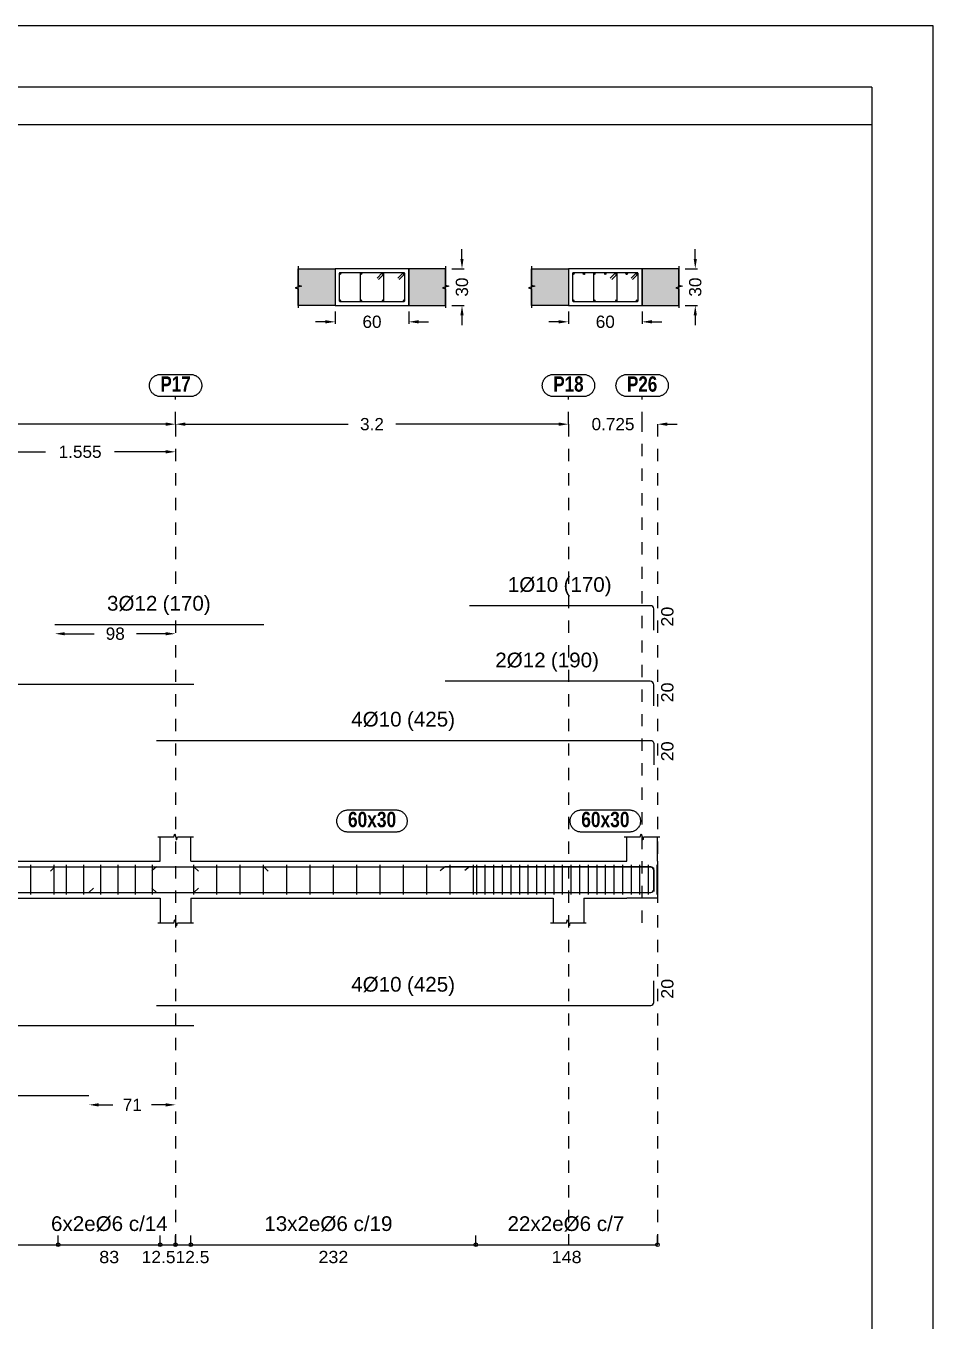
# Model space of a CAD drawing. Extents: x 2455 to 9764, y -806 to 181.
# Drawn here: x 4944.62 to 4952.01, y -398.28 to -387.73 of the extents above; entities that cross this region are included whole.
import ezdxf
from ezdxf.enums import TextEntityAlignment as Align

# ---------------------------------------------------------------- set-up
doc = ezdxf.new("R2010")
doc.units = 0
doc.header["$LTSCALE"] = 0.2
doc.header["$MEASUREMENT"] = 0
doc.linetypes.add('CYPE_RAYAPUNTO', pattern=[0.4125, 0.2025, -0.105, 0, -0.105])
doc.linetypes.add('PUNTOS2', pattern=[0.125, 0, -0.125])
doc.layers.add('01_cartela', color=6, linetype='CONTINUOUS', plot=False)
for name, color, linetype in [('01_cotas', 4, 'CONTINUOUS'), ('01_parcela', 7, 'CONTINUOUS'), ('01_primera', 5, 'CONTINUOUS'), ('ALZ_CONT_NUDOS', 5, 'CONTINUOUS'), ('ALZ_CONT_VIG_HORMIGON', 5, 'CONTINUOUS'), ('ALZ_COT_COT_LIN_APOYOS', 120, 'CYPE_RAYAPUNTO'), ('ALZ_REF_REF_REFERENCIA', 3, 'CONTINUOUS'), ('ALZ_REF_TEXTO_REF_NOMBRE', 3, 'CONTINUOUS'), ('ARM_LONGITUDINAL_Ø10', 4, 'CONTINUOUS'), ('ARM_LONGITUDINAL_Ø12', 4, 'CONTINUOUS'), ('ARM_TRANSVERSAL_Ø6', 4, 'CONTINUOUS'), ('SEC_CONT_FORJADOS_SECCION', 8, 'CONTINUOUS'), ('SEC_CONT_VIG_HORMIGON_SECCION', 2, 'CONTINUOUS'), ('UNI_CORTANTES', 3, 'CONTINUOUS')]:
    doc.layers.add(name, color=color, linetype=linetype)
doc.layers.add('VIG_CARAS', color=5, linetype='CONTINUOUS', lineweight=9)
doc.styles.add('BERNARDO', font='GOTHICB.TTF')
doc.styles.add('CYPETXT_0.15', font='arial.ttf', dxfattribs={"height": 0.1})
doc.styles.add('Estilo1', font='swissel.ttf')
doc.styles.add('NIEVES2', font='sanss___.ttf')
doc.styles.add('ROMANS', font='romans')
doc.dimstyles.new('DECIMAL-50', dxfattribs={"dimtxt": 0.08, "dimasz": 0.15, "dimexe": 0.05, "dimexo": 0.05, "dimgap": 0.09, "dimtad": 0, "dimzin": 0, "dimdsep": 46, "dimtxsty": 'ROMANS', "dimblk": 'DOTSMALL', "dimcen": 0.09, "dimclrt": 7, "dimadec": 0, "dimazin": 0, "dimtfac": 1.38, "dimtix": 1, "dimtofl": 0, "dimtmove": 2, "dimatfit": 3, "dimldrblk": 'OBLIQUE', "dimfxl": 1, "dimtolj": 1, "dimtzin": 0, "dimarcsym": 0})

# ---------------------------------------------------------------- blocks, each defined once
blk = doc.blocks.new('*D212')
at = {"layer": '01_cotas', "color": 0, "linetype": 'PUNTOS2', "lineweight": -2, "transparency": 16777216}
for p, q in [((4947.138, -390.057), (4947.138, -390.19)), ((4947.738, -390.057), (4947.738, -390.19))]:
    blk.add_line(p, q, dxfattribs=at)
at = {"layer": '01_cotas', "color": 0, "lineweight": -2, "transparency": 16777216}
for p, q in [((4947.058, -390.14), (4946.978, -390.14)), ((4947.818, -390.14), (4947.898, -390.14))]:
    blk.add_line(p, q, dxfattribs=at)
at = {"layer": '01_cotas', "color": 0, "transparency": 16777216}
for points in [[(4947.058, -390.126), (4947.058, -390.153), (4947.138, -390.14)], [(4947.818, -390.126), (4947.818, -390.153), (4947.738, -390.14)]]:
    blk.add_solid(points, dxfattribs=at)
at = {"layer": '01_cotas', "color": 5, "transparency": 16777216, "insert": (4947.438, -390.14), "char_height": 0.1, "attachment_point": 5, "style": 'Estilo1'}
blk.add_mtext('\\A1;60', dxfattribs=at)
blk = doc.blocks.new('*D213')
at = {"layer": '01_cotas', "color": 0, "lineweight": -2, "transparency": 16777216}
for p, q in [((4948.171, -389.627), (4948.171, -389.547)), ((4948.171, -390.087), (4948.171, -390.167))]:
    blk.add_line(p, q, dxfattribs=at)
at = {"layer": '01_cotas', "color": 0, "linetype": 'PUNTOS2', "lineweight": -2, "transparency": 16777216}
for p, q in [((4948.088, -389.707), (4948.221, -389.707)), ((4948.088, -390.007), (4948.221, -390.007))]:
    blk.add_line(p, q, dxfattribs=at)
at = {"layer": '01_cotas', "color": 0, "transparency": 16777216}
for points in [[(4948.158, -389.627), (4948.184, -389.627), (4948.171, -389.707)], [(4948.158, -390.087), (4948.184, -390.087), (4948.171, -390.007)]]:
    blk.add_solid(points, dxfattribs=at)
at = {"layer": '01_cotas', "color": 5, "transparency": 16777216, "insert": (4948.171, -389.857), "char_height": 0.1, "attachment_point": 5, "rotation": 90, "style": 'Estilo1'}
blk.add_mtext('\\A1;30', dxfattribs=at)
blk = doc.blocks.new('*D214')
at = {"layer": '01_cotas', "color": 0, "linetype": 'PUNTOS2', "lineweight": -2, "transparency": 16777216}
for p, q in [((4949.038, -390.057), (4949.038, -390.19)), ((4949.638, -390.057), (4949.638, -390.19))]:
    blk.add_line(p, q, dxfattribs=at)
at = {"layer": '01_cotas', "color": 0, "lineweight": -2, "transparency": 16777216}
for p, q in [((4948.958, -390.14), (4948.878, -390.14)), ((4949.718, -390.14), (4949.798, -390.14))]:
    blk.add_line(p, q, dxfattribs=at)
at = {"layer": '01_cotas', "color": 0, "transparency": 16777216}
for points in [[(4948.958, -390.126), (4948.958, -390.153), (4949.038, -390.14)], [(4949.718, -390.126), (4949.718, -390.153), (4949.638, -390.14)]]:
    blk.add_solid(points, dxfattribs=at)
at = {"layer": '01_cotas', "color": 5, "transparency": 16777216, "insert": (4949.338, -390.14), "char_height": 0.1, "attachment_point": 5, "style": 'Estilo1'}
blk.add_mtext('\\A1;60', dxfattribs=at)
blk = doc.blocks.new('*D215')
at = {"layer": '01_cotas', "color": 0, "lineweight": -2, "transparency": 16777216}
for p, q in [((4950.071, -389.627), (4950.071, -389.547)), ((4950.071, -390.087), (4950.071, -390.167))]:
    blk.add_line(p, q, dxfattribs=at)
at = {"layer": '01_cotas', "color": 0, "linetype": 'PUNTOS2', "lineweight": -2, "transparency": 16777216}
for p, q in [((4949.988, -389.707), (4950.121, -389.707)), ((4949.988, -390.007), (4950.121, -390.007))]:
    blk.add_line(p, q, dxfattribs=at)
at = {"layer": '01_cotas', "color": 0, "transparency": 16777216}
for points in [[(4950.058, -389.627), (4950.084, -389.627), (4950.071, -389.707)], [(4950.058, -390.087), (4950.084, -390.087), (4950.071, -390.007)]]:
    blk.add_solid(points, dxfattribs=at)
at = {"layer": '01_cotas', "color": 5, "transparency": 16777216, "insert": (4950.071, -389.857), "char_height": 0.1, "attachment_point": 5, "rotation": 90, "style": 'Estilo1'}
blk.add_mtext('\\A1;30', dxfattribs=at)
blk = doc.blocks.new('*D225')
at = {"layer": '01_cotas', "color": 0, "lineweight": -2, "transparency": 16777216}
for p, q in [((4944.363, -391.199), (4944.779, -391.199)), ((4945.758, -391.199), (4945.342, -391.199))]:
    blk.add_line(p, q, dxfattribs=at)
at = {"layer": '01_cotas', "color": 0, "transparency": 16777216}
for points in [[(4944.363, -391.185), (4944.363, -391.212), (4944.283, -391.199)], [(4945.758, -391.185), (4945.758, -391.212), (4945.838, -391.199)]]:
    blk.add_solid(points, dxfattribs=at)
at = {"layer": '01_cotas', "color": 5, "transparency": 16777216, "insert": (4945.061, -391.199), "char_height": 0.1, "attachment_point": 5, "style": 'Estilo1'}
blk.add_mtext('\\A1;1.555', dxfattribs=at)
blk = doc.blocks.new('*D229')
at = {"layer": '01_cotas', "color": 0, "lineweight": -2, "transparency": 16777216}
for p, q in [((4941.518, -390.974), (4943.442, -390.974)), ((4945.758, -390.974), (4943.835, -390.974))]:
    blk.add_line(p, q, dxfattribs=at)
at = {"layer": '01_cotas', "color": 0, "transparency": 16777216}
for points in [[(4941.518, -390.96), (4941.518, -390.987), (4941.438, -390.974)], [(4945.758, -390.96), (4945.758, -390.987), (4945.838, -390.974)]]:
    blk.add_solid(points, dxfattribs=at)
at = {"layer": '01_cotas', "color": 5, "transparency": 16777216, "insert": (4943.638, -390.974), "char_height": 0.1, "attachment_point": 5, "style": 'Estilo1'}
blk.add_mtext('\\A1;4.4', dxfattribs=at)
blk = doc.blocks.new('*D230')
at = {"layer": '01_cotas', "color": 0, "lineweight": -2, "transparency": 16777216}
for p, q in [((4945.918, -390.974), (4947.244, -390.974)), ((4948.958, -390.974), (4947.632, -390.974))]:
    blk.add_line(p, q, dxfattribs=at)
at = {"layer": '01_cotas', "color": 0, "transparency": 16777216}
for points in [[(4945.918, -390.96), (4945.918, -390.987), (4945.838, -390.974)], [(4948.958, -390.96), (4948.958, -390.987), (4949.038, -390.974)]]:
    blk.add_solid(points, dxfattribs=at)
at = {"layer": '01_cotas', "color": 5, "transparency": 16777216, "insert": (4947.438, -390.974), "char_height": 0.1, "attachment_point": 5, "style": 'Estilo1'}
blk.add_mtext('\\A1;3.2', dxfattribs=at)
blk = doc.blocks.new('*D231')
at = {"layer": '01_cotas', "color": 0, "lineweight": -2, "transparency": 16777216}
for p, q in [((4948.958, -390.974), (4948.878, -390.974)), ((4949.843, -390.974), (4949.923, -390.974))]:
    blk.add_line(p, q, dxfattribs=at)
at = {"layer": '01_cotas', "color": 0, "transparency": 16777216}
for points in [[(4948.958, -390.96), (4948.958, -390.987), (4949.038, -390.974)], [(4949.843, -390.96), (4949.843, -390.987), (4949.763, -390.974)]]:
    blk.add_solid(points, dxfattribs=at)
at = {"layer": '01_cotas', "color": 5, "transparency": 16777216, "insert": (4949.401, -390.974), "char_height": 0.1, "attachment_point": 5, "style": 'Estilo1'}
blk.add_mtext('\\A1;0.725', dxfattribs=at)
blk = doc.blocks.new('*D239')
at = {"layer": '01_cotas', "color": 0, "lineweight": -2, "transparency": 16777216}
for p, q in [((4944.936, -392.681), (4945.174, -392.681)), ((4945.758, -392.681), (4945.521, -392.681))]:
    blk.add_line(p, q, dxfattribs=at)
at = {"layer": '01_cotas', "color": 0, "transparency": 16777216}
for points in [[(4944.936, -392.668), (4944.936, -392.694), (4944.856, -392.681)], [(4945.758, -392.668), (4945.758, -392.694), (4945.838, -392.681)]]:
    blk.add_solid(points, dxfattribs=at)
at = {"layer": '01_cotas', "color": 5, "transparency": 16777216, "insert": (4945.347, -392.681), "char_height": 0.1, "attachment_point": 5, "style": 'Estilo1'}
blk.add_mtext('\\A1;98', dxfattribs=at)
blk = doc.blocks.new('*D241')
at = {"layer": '01_cotas', "color": 0, "lineweight": -2, "transparency": 16777216}
for p, q in [((4945.213, -396.519), (4945.328, -396.519)), ((4945.758, -396.519), (4945.643, -396.519))]:
    blk.add_line(p, q, dxfattribs=at)
at = {"layer": '01_cotas', "color": 0, "transparency": 16777216}
for points in [[(4945.213, -396.506), (4945.213, -396.533), (4945.133, -396.519)], [(4945.758, -396.506), (4945.758, -396.533), (4945.838, -396.519)]]:
    blk.add_solid(points, dxfattribs=at)
at = {"layer": '01_cotas', "color": 5, "transparency": 16777216, "insert": (4945.486, -396.519), "char_height": 0.1, "attachment_point": 5, "style": 'Estilo1'}
blk.add_mtext('\\A1;71', dxfattribs=at)

msp = doc.modelspace()

# ---------------------------------------------------------------- hatches: boundary and pattern name
at = {"layer": 'SEC_CONT_FORJADOS_SECCION', "true_color": 0xdad7d3}
for points in [[(4946.838, -389.707), (4947.138, -389.707), (4947.138, -390.007), (4946.838, -390.007)], [(4948.038, -389.707), (4947.738, -389.707), (4947.738, -390.007), (4948.038, -390.007)], [(4948.738, -389.707), (4949.038, -389.707), (4949.038, -390.007), (4948.738, -390.007)], [(4949.938, -389.707), (4949.638, -389.707), (4949.638, -390.007), (4949.938, -390.007)]]:
    msp.add_hatch(color=254, dxfattribs=at).paths.add_polyline_path(points)

# ---------------------------------------------------------------- linework, layer by layer
at = {"layer": '01_cartela', "color": 3}
msp.add_lwpolyline([(4921.37, -387.729), (4921.37, -409.264), (4952.008, -409.264), (4952.008, -387.729)], close=True, dxfattribs=at)
at = {"layer": '01_parcela', "color": 7, "ltscale": 2.5}
for q in [(4921.87, -388.229), (4951.509, -398.496)]:
    msp.add_line((4951.508, -388.229), q, dxfattribs=at)
at = {"layer": '01_primera', "ltscale": 2.5}
msp.add_line((4921.87, -388.531), (4951.508, -388.531), dxfattribs=at)
at = {"layer": 'ALZ_CONT_NUDOS'}
for p, q in [((4945.713, -394.535), (4945.713, -394.335)), ((4945.963, -394.535), (4945.963, -394.335)), ((4949.513, -394.535), (4949.513, -394.335)), ((4949.763, -394.535), (4949.763, -394.335)), ((4945.713, -394.835), (4945.713, -395.035)), ((4945.963, -394.835), (4945.963, -395.035)), ((4948.913, -394.835), (4948.913, -395.035)), ((4949.163, -394.835), (4949.163, -395.035))]:
    msp.add_line(p, q, dxfattribs=at)
for points in [[(4945.693, -394.335), (4945.823, -394.335), (4945.831, -394.31), (4945.846, -394.36), (4945.853, -394.335), (4945.983, -394.335)], [(4949.493, -394.335), (4949.623, -394.335), (4949.631, -394.31), (4949.646, -394.36), (4949.653, -394.335), (4949.783, -394.335)], [(4948.913, -394.535), (4949.163, -394.535)], [(4949.763, -394.535), (4949.763, -394.835), (4949.513, -394.835)], [(4945.693, -395.035), (4945.823, -395.035), (4945.831, -395.01), (4945.846, -395.06), (4945.853, -395.035), (4945.983, -395.035)], [(4948.893, -395.035), (4949.023, -395.035), (4949.031, -395.01), (4949.046, -395.06), (4949.053, -395.035), (4949.183, -395.035)]]:
    msp.add_lwpolyline(points, dxfattribs=at)
at = {"layer": 'ALZ_CONT_VIG_HORMIGON'}
for p, q in [((4944.283, -394.535), (4945.713, -394.535)), ((4945.963, -394.535), (4948.913, -394.535)), ((4949.163, -394.535), (4949.513, -394.535)), ((4944.283, -394.835), (4945.713, -394.835)), ((4945.963, -394.835), (4948.913, -394.835)), ((4949.163, -394.835), (4949.513, -394.835))]:
    msp.add_line(p, q, dxfattribs=at)
at = {"layer": 'ALZ_COT_COT_LIN_APOYOS'}
for p, q in [((4945.838, -390.974), (4945.838, -390.749)), ((4949.038, -390.974), (4949.038, -390.749)), ((4949.638, -390.974), (4949.638, -390.749)), ((4945.838, -390.974), (4945.838, -397.659)), ((4945.838, -390.974), (4945.838, -397.659)), ((4949.038, -390.974), (4949.038, -397.659)), ((4949.638, -395.035), (4949.638, -390.974)), ((4949.763, -390.974), (4949.763, -397.659))]:
    msp.add_line(p, q, dxfattribs=at)
at = {"layer": 'ALZ_REF_REF_REFERENCIA'}
for points in [[(4945.961, -390.569), (4945.967, -390.569), (4945.973, -390.569), (4945.979, -390.57), (4945.985, -390.572), (4945.991, -390.574), (4945.996, -390.576), (4946.002, -390.578), (4946.007, -390.581), (4946.012, -390.584), (4946.017, -390.588), (4946.022, -390.592), (4946.026, -390.596), (4946.03, -390.6), (4946.034, -390.605), (4946.037, -390.61), (4946.04, -390.615), (4946.043, -390.621), (4946.045, -390.626), (4946.047, -390.632), (4946.049, -390.638), (4946.05, -390.644), (4946.051, -390.65), (4946.051, -390.656), (4946.051, -390.662), (4946.051, -390.668), (4946.05, -390.674), (4946.049, -390.679), (4946.047, -390.685), (4946.045, -390.691), (4946.043, -390.696), (4946.04, -390.702), (4946.037, -390.707), (4946.034, -390.712), (4946.03, -390.717), (4946.026, -390.721), (4946.022, -390.725), (4946.017, -390.729), (4946.012, -390.733), (4946.007, -390.736), (4946.002, -390.739), (4945.996, -390.741), (4945.991, -390.744), (4945.985, -390.745), (4945.979, -390.747), (4945.973, -390.748), (4945.967, -390.748), (4945.961, -390.749), (4945.715, -390.749), (4945.709, -390.748), (4945.703, -390.748), (4945.697, -390.747), (4945.691, -390.745), (4945.686, -390.744), (4945.68, -390.741), (4945.675, -390.739), (4945.669, -390.736), (4945.664, -390.733), (4945.659, -390.729), (4945.655, -390.725), (4945.65, -390.721), (4945.646, -390.717), (4945.643, -390.712), (4945.639, -390.707), (4945.636, -390.702), (4945.634, -390.696), (4945.631, -390.691), (4945.629, -390.685), (4945.628, -390.679), (4945.626, -390.674), (4945.626, -390.668), (4945.625, -390.662), (4945.625, -390.656), (4945.626, -390.65), (4945.626, -390.644), (4945.628, -390.638), (4945.629, -390.632), (4945.631, -390.626), (4945.634, -390.621), (4945.636, -390.615), (4945.639, -390.61), (4945.643, -390.605), (4945.646, -390.6), (4945.65, -390.596), (4945.655, -390.592), (4945.659, -390.588), (4945.664, -390.584), (4945.669, -390.581), (4945.675, -390.578), (4945.68, -390.576), (4945.686, -390.574), (4945.691, -390.572), (4945.697, -390.57), (4945.703, -390.569), (4945.709, -390.569), (4945.715, -390.569), (4945.961, -390.569)], [(4949.161, -390.569), (4949.167, -390.569), (4949.173, -390.569), (4949.179, -390.57), (4949.185, -390.572), (4949.191, -390.574), (4949.196, -390.576), (4949.202, -390.578), (4949.207, -390.581), (4949.212, -390.584), (4949.217, -390.588), (4949.222, -390.592), (4949.226, -390.596), (4949.23, -390.6), (4949.234, -390.605), (4949.237, -390.61), (4949.24, -390.615), (4949.243, -390.621), (4949.245, -390.626), (4949.247, -390.632), (4949.249, -390.638), (4949.25, -390.644), (4949.251, -390.65), (4949.251, -390.656), (4949.251, -390.662), (4949.251, -390.668), (4949.25, -390.674), (4949.249, -390.679), (4949.247, -390.685), (4949.245, -390.691), (4949.243, -390.696), (4949.24, -390.702), (4949.237, -390.707), (4949.234, -390.712), (4949.23, -390.717), (4949.226, -390.721), (4949.222, -390.725), (4949.217, -390.729), (4949.212, -390.733), (4949.207, -390.736), (4949.202, -390.739), (4949.196, -390.741), (4949.191, -390.744), (4949.185, -390.745), (4949.179, -390.747), (4949.173, -390.748), (4949.167, -390.748), (4949.161, -390.749), (4948.915, -390.749), (4948.909, -390.748), (4948.903, -390.748), (4948.897, -390.747), (4948.891, -390.745), (4948.886, -390.744), (4948.88, -390.741), (4948.875, -390.739), (4948.869, -390.736), (4948.864, -390.733), (4948.859, -390.729), (4948.855, -390.725), (4948.85, -390.721), (4948.846, -390.717), (4948.843, -390.712), (4948.839, -390.707), (4948.836, -390.702), (4948.834, -390.696), (4948.831, -390.691), (4948.829, -390.685), (4948.828, -390.679), (4948.826, -390.674), (4948.826, -390.668), (4948.825, -390.662), (4948.825, -390.656), (4948.826, -390.65), (4948.826, -390.644), (4948.828, -390.638), (4948.829, -390.632), (4948.831, -390.626), (4948.834, -390.621), (4948.836, -390.615), (4948.839, -390.61), (4948.843, -390.605), (4948.846, -390.6), (4948.85, -390.596), (4948.855, -390.592), (4948.859, -390.588), (4948.864, -390.584), (4948.869, -390.581), (4948.875, -390.578), (4948.88, -390.576), (4948.886, -390.574), (4948.891, -390.572), (4948.897, -390.57), (4948.903, -390.569), (4948.909, -390.569), (4948.915, -390.569), (4949.161, -390.569)], [(4949.761, -390.569), (4949.767, -390.569), (4949.773, -390.569), (4949.779, -390.57), (4949.785, -390.572), (4949.791, -390.574), (4949.796, -390.576), (4949.802, -390.578), (4949.807, -390.581), (4949.812, -390.584), (4949.817, -390.588), (4949.822, -390.592), (4949.826, -390.596), (4949.83, -390.6), (4949.834, -390.605), (4949.837, -390.61), (4949.84, -390.615), (4949.843, -390.621), (4949.845, -390.626), (4949.847, -390.632), (4949.849, -390.638), (4949.85, -390.644), (4949.851, -390.65), (4949.851, -390.656), (4949.851, -390.662), (4949.851, -390.668), (4949.85, -390.674), (4949.849, -390.679), (4949.847, -390.685), (4949.845, -390.691), (4949.843, -390.696), (4949.84, -390.702), (4949.837, -390.707), (4949.834, -390.712), (4949.83, -390.717), (4949.826, -390.721), (4949.822, -390.725), (4949.817, -390.729), (4949.812, -390.733), (4949.807, -390.736), (4949.802, -390.739), (4949.796, -390.741), (4949.791, -390.744), (4949.785, -390.745), (4949.779, -390.747), (4949.773, -390.748), (4949.767, -390.748), (4949.761, -390.749), (4949.515, -390.749), (4949.509, -390.748), (4949.503, -390.748), (4949.497, -390.747), (4949.491, -390.745), (4949.486, -390.744), (4949.48, -390.741), (4949.475, -390.739), (4949.469, -390.736), (4949.464, -390.733), (4949.459, -390.729), (4949.455, -390.725), (4949.45, -390.721), (4949.446, -390.717), (4949.443, -390.712), (4949.439, -390.707), (4949.436, -390.702), (4949.434, -390.696), (4949.431, -390.691), (4949.429, -390.685), (4949.428, -390.679), (4949.426, -390.674), (4949.426, -390.668), (4949.425, -390.662), (4949.425, -390.656), (4949.426, -390.65), (4949.426, -390.644), (4949.428, -390.638), (4949.429, -390.632), (4949.431, -390.626), (4949.434, -390.621), (4949.436, -390.615), (4949.439, -390.61), (4949.443, -390.605), (4949.446, -390.6), (4949.45, -390.596), (4949.455, -390.592), (4949.459, -390.588), (4949.464, -390.584), (4949.469, -390.581), (4949.475, -390.578), (4949.48, -390.576), (4949.486, -390.574), (4949.491, -390.572), (4949.497, -390.57), (4949.503, -390.569), (4949.509, -390.569), (4949.515, -390.569), (4949.761, -390.569)]]:
    msp.add_lwpolyline(points, close=True, dxfattribs=at)
at = {"layer": 'ALZ_REF_TEXTO_REF_NOMBRE', "color": 5}
for points in [[(4947.635, -394.117), (4947.641, -394.117), (4947.647, -394.118), (4947.653, -394.119), (4947.658, -394.12), (4947.664, -394.122), (4947.67, -394.124), (4947.675, -394.127), (4947.681, -394.13), (4947.686, -394.133), (4947.69, -394.137), (4947.695, -394.14), (4947.699, -394.145), (4947.703, -394.149), (4947.707, -394.154), (4947.711, -394.159), (4947.714, -394.164), (4947.716, -394.169), (4947.719, -394.175), (4947.721, -394.181), (4947.722, -394.186), (4947.723, -394.192), (4947.724, -394.198), (4947.725, -394.204), (4947.725, -394.21), (4947.724, -394.216), (4947.723, -394.222), (4947.722, -394.228), (4947.721, -394.234), (4947.719, -394.24), (4947.716, -394.245), (4947.714, -394.25), (4947.711, -394.256), (4947.707, -394.261), (4947.703, -394.265), (4947.699, -394.27), (4947.695, -394.274), (4947.69, -394.278), (4947.686, -394.281), (4947.681, -394.285), (4947.675, -394.288), (4947.67, -394.29), (4947.664, -394.292), (4947.658, -394.294), (4947.653, -394.295), (4947.647, -394.296), (4947.641, -394.297), (4947.635, -394.297), (4947.242, -394.297), (4947.236, -394.297), (4947.23, -394.296), (4947.224, -394.295), (4947.218, -394.294), (4947.212, -394.292), (4947.207, -394.29), (4947.201, -394.288), (4947.196, -394.285), (4947.191, -394.281), (4947.186, -394.278), (4947.181, -394.274), (4947.177, -394.27), (4947.173, -394.265), (4947.169, -394.261), (4947.166, -394.256), (4947.163, -394.25), (4947.16, -394.245), (4947.158, -394.24), (4947.156, -394.234), (4947.154, -394.228), (4947.153, -394.222), (4947.152, -394.216), (4947.152, -394.21), (4947.152, -394.204), (4947.152, -394.198), (4947.153, -394.192), (4947.154, -394.186), (4947.156, -394.181), (4947.158, -394.175), (4947.16, -394.169), (4947.163, -394.164), (4947.166, -394.159), (4947.169, -394.154), (4947.173, -394.149), (4947.177, -394.145), (4947.181, -394.14), (4947.186, -394.137), (4947.191, -394.133), (4947.196, -394.13), (4947.201, -394.127), (4947.207, -394.124), (4947.212, -394.122), (4947.218, -394.12), (4947.224, -394.119), (4947.23, -394.118), (4947.236, -394.117), (4947.242, -394.117), (4947.635, -394.117)], [(4949.535, -394.117), (4949.541, -394.117), (4949.547, -394.118), (4949.553, -394.119), (4949.558, -394.12), (4949.564, -394.122), (4949.57, -394.124), (4949.575, -394.127), (4949.581, -394.13), (4949.586, -394.133), (4949.59, -394.137), (4949.595, -394.14), (4949.599, -394.145), (4949.603, -394.149), (4949.607, -394.154), (4949.611, -394.159), (4949.614, -394.164), (4949.616, -394.169), (4949.619, -394.175), (4949.621, -394.181), (4949.622, -394.186), (4949.623, -394.192), (4949.624, -394.198), (4949.625, -394.204), (4949.625, -394.21), (4949.624, -394.216), (4949.623, -394.222), (4949.622, -394.228), (4949.621, -394.234), (4949.619, -394.24), (4949.616, -394.245), (4949.614, -394.25), (4949.611, -394.256), (4949.607, -394.261), (4949.603, -394.265), (4949.599, -394.27), (4949.595, -394.274), (4949.59, -394.278), (4949.586, -394.281), (4949.581, -394.285), (4949.575, -394.288), (4949.57, -394.29), (4949.564, -394.292), (4949.558, -394.294), (4949.553, -394.295), (4949.547, -394.296), (4949.541, -394.297), (4949.535, -394.297), (4949.142, -394.297), (4949.136, -394.297), (4949.13, -394.296), (4949.124, -394.295), (4949.118, -394.294), (4949.112, -394.292), (4949.107, -394.29), (4949.101, -394.288), (4949.096, -394.285), (4949.091, -394.281), (4949.086, -394.278), (4949.081, -394.274), (4949.077, -394.27), (4949.073, -394.265), (4949.069, -394.261), (4949.066, -394.256), (4949.063, -394.25), (4949.06, -394.245), (4949.058, -394.24), (4949.056, -394.234), (4949.054, -394.228), (4949.053, -394.222), (4949.052, -394.216), (4949.052, -394.21), (4949.052, -394.204), (4949.052, -394.198), (4949.053, -394.192), (4949.054, -394.186), (4949.056, -394.181), (4949.058, -394.175), (4949.06, -394.169), (4949.063, -394.164), (4949.066, -394.159), (4949.069, -394.154), (4949.073, -394.149), (4949.077, -394.145), (4949.081, -394.14), (4949.086, -394.137), (4949.091, -394.133), (4949.096, -394.13), (4949.101, -394.127), (4949.107, -394.124), (4949.112, -394.122), (4949.118, -394.12), (4949.124, -394.119), (4949.13, -394.118), (4949.136, -394.117), (4949.142, -394.117), (4949.535, -394.117)]]:
    msp.add_lwpolyline(points, close=True, dxfattribs=at)
at = {"layer": 'ARM_LONGITUDINAL_Ø10'}
for p, q in [((4945.683, -394.581), (4945.646, -394.614)), ((4945.988, -394.581), (4946.024, -394.616)), ((4948.233, -394.581), (4948.193, -394.611)), ((4945.683, -394.789), (4945.646, -394.755)), ((4945.988, -394.789), (4946.024, -394.753))]:
    msp.add_line(p, q, dxfattribs=at)
for points in [[(4949.733, -392.653), (4949.733, -392.478), (4949.731, -392.468), (4949.726, -392.46), (4949.718, -392.455), (4949.708, -392.453), (4948.233, -392.453)], [(4941.288, -393.091), (4945.988, -393.091)], [(4945.683, -393.55), (4949.708, -393.55), (4949.718, -393.552), (4949.726, -393.557), (4949.731, -393.566), (4949.733, -393.575), (4949.733, -393.75)], [(4941.288, -394.581), (4945.988, -394.581)], [(4945.683, -394.581), (4949.708, -394.581), (4949.718, -394.583), (4949.726, -394.588), (4949.731, -394.596), (4949.733, -394.606), (4949.733, -394.781)], [(4945.683, -394.789), (4949.708, -394.789), (4949.718, -394.787), (4949.726, -394.781), (4949.731, -394.773), (4949.733, -394.764), (4949.733, -394.589)], [(4949.733, -394.781), (4949.733, -394.606), (4949.731, -394.596), (4949.726, -394.588), (4949.718, -394.583), (4949.708, -394.581), (4948.233, -394.581)], [(4941.288, -394.789), (4945.988, -394.789)], [(4945.683, -395.71), (4949.708, -395.71), (4949.718, -395.708), (4949.726, -395.702), (4949.731, -395.694), (4949.733, -395.685), (4949.733, -395.51)], [(4941.288, -395.872), (4945.988, -395.872)]]:
    msp.add_lwpolyline(points, dxfattribs=at)
for centre in [(4947.179, -389.748), (4947.349, -389.748), (4947.527, -389.748), (4947.697, -389.748), (4949.079, -389.748), (4949.249, -389.748), (4949.338, -389.748), (4949.427, -389.748), (4949.597, -389.748), (4947.179, -389.966), (4947.349, -389.966), (4947.527, -389.966), (4947.697, -389.966), (4949.079, -389.966), (4949.249, -389.966), (4949.427, -389.966), (4949.597, -389.966)]:
    msp.add_circle(centre, 0.005, dxfattribs=at)
at = {"layer": 'ARM_LONGITUDINAL_Ø12'}
for p, q in [((4944.856, -394.581), (4944.821, -394.616)), ((4946.556, -394.581), (4946.592, -394.616)), ((4948.033, -394.581), (4947.994, -394.612)), ((4945.133, -394.789), (4945.169, -394.753))]:
    msp.add_line(p, q, dxfattribs=at)
for points in [[(4944.856, -392.606), (4946.556, -392.606)], [(4949.733, -393.268), (4949.733, -393.098), (4949.731, -393.086), (4949.724, -393.077), (4949.715, -393.07), (4949.703, -393.068), (4948.033, -393.068)], [(4944.856, -394.581), (4946.556, -394.581)], [(4949.733, -394.781), (4949.733, -394.611), (4949.731, -394.599), (4949.724, -394.59), (4949.715, -394.583), (4949.703, -394.581), (4948.033, -394.581)], [(4942.483, -394.789), (4945.133, -394.789)], [(4942.483, -396.444), (4945.133, -396.444)]]:
    msp.add_lwpolyline(points, dxfattribs=at)
for centre in [(4949.164, -389.749), (4949.512, -389.749)]:
    msp.add_circle(centre, 0.006, dxfattribs=at)
at = {"layer": 'ARM_TRANSVERSAL_Ø6'}
for p, q in [((4944.656, -394.565), (4944.656, -394.805)), ((4944.846, -394.565), (4944.846, -394.805)), ((4944.948, -394.565), (4944.948, -394.805)), ((4945.088, -394.565), (4945.088, -394.805)), ((4945.228, -394.565), (4945.228, -394.805)), ((4945.368, -394.565), (4945.368, -394.805)), ((4945.508, -394.565), (4945.508, -394.805)), ((4945.648, -394.565), (4945.648, -394.805)), ((4945.983, -394.565), (4945.983, -394.805)), ((4946.173, -394.565), (4946.173, -394.805)), ((4946.363, -394.565), (4946.363, -394.805)), ((4946.553, -394.565), (4946.553, -394.805)), ((4946.743, -394.565), (4946.743, -394.805)), ((4946.933, -394.565), (4946.933, -394.805)), ((4947.123, -394.565), (4947.123, -394.805)), ((4947.313, -394.565), (4947.313, -394.805)), ((4947.503, -394.565), (4947.503, -394.805)), ((4947.693, -394.565), (4947.693, -394.805)), ((4947.883, -394.565), (4947.883, -394.805)), ((4948.073, -394.565), (4948.073, -394.805)), ((4948.263, -394.565), (4948.263, -394.805)), ((4948.288, -394.565), (4948.288, -394.805)), ((4948.358, -394.565), (4948.358, -394.805)), ((4948.428, -394.565), (4948.428, -394.805)), ((4948.498, -394.565), (4948.498, -394.805)), ((4948.568, -394.565), (4948.568, -394.805)), ((4948.638, -394.565), (4948.638, -394.805)), ((4948.708, -394.565), (4948.708, -394.805)), ((4948.778, -394.565), (4948.778, -394.805)), ((4948.848, -394.565), (4948.848, -394.805)), ((4948.918, -394.565), (4948.918, -394.805)), ((4948.988, -394.565), (4948.988, -394.805)), ((4949.058, -394.565), (4949.058, -394.805)), ((4949.128, -394.565), (4949.128, -394.805)), ((4949.198, -394.565), (4949.198, -394.805)), ((4949.268, -394.565), (4949.268, -394.805)), ((4949.338, -394.565), (4949.338, -394.805)), ((4949.408, -394.565), (4949.408, -394.805)), ((4949.478, -394.565), (4949.478, -394.805)), ((4949.548, -394.565), (4949.548, -394.805)), ((4949.618, -394.565), (4949.618, -394.805)), ((4949.688, -394.565), (4949.688, -394.805)), ((4949.758, -394.565), (4949.758, -394.805))]:
    msp.add_line(p, q, dxfattribs=at)
for points in [[(4947.66, -389.796), (4947.704, -389.752), (4947.704, -389.751), (4947.705, -389.75), (4947.705, -389.749), (4947.705, -389.748), (4947.705, -389.746), (4947.705, -389.745), (4947.704, -389.743), (4947.703, -389.742), (4947.702, -389.741), (4947.7, -389.74), (4947.699, -389.74), (4947.697, -389.74), (4947.179, -389.74), (4947.176, -389.74), (4947.173, -389.742), (4947.172, -389.745), (4947.171, -389.748), (4947.171, -389.966), (4947.172, -389.969), (4947.173, -389.971), (4947.176, -389.973), (4947.179, -389.974), (4947.697, -389.974), (4947.7, -389.973), (4947.703, -389.971), (4947.705, -389.969), (4947.705, -389.966), (4947.705, -389.748), (4947.705, -389.746), (4947.705, -389.745), (4947.704, -389.743), (4947.703, -389.742), (4947.702, -389.741), (4947.7, -389.74), (4947.699, -389.74), (4947.697, -389.74), (4947.696, -389.74), (4947.694, -389.74), (4947.693, -389.741), (4947.691, -389.742), (4947.649, -389.784)], [(4947.49, -389.796), (4947.533, -389.753), (4947.534, -389.752), (4947.535, -389.751), (4947.535, -389.749), (4947.535, -389.748), (4947.535, -389.746), (4947.535, -389.745), (4947.534, -389.743), (4947.533, -389.742), (4947.532, -389.741), (4947.53, -389.74), (4947.529, -389.74), (4947.527, -389.74), (4947.349, -389.74), (4947.346, -389.74), (4947.343, -389.742), (4947.342, -389.745), (4947.341, -389.748), (4947.341, -389.966), (4947.342, -389.969), (4947.343, -389.971), (4947.346, -389.973), (4947.349, -389.974), (4947.527, -389.974), (4947.53, -389.973), (4947.533, -389.971), (4947.535, -389.969), (4947.535, -389.966), (4947.535, -389.748), (4947.535, -389.746), (4947.535, -389.745), (4947.534, -389.743), (4947.533, -389.742), (4947.532, -389.741), (4947.53, -389.74), (4947.529, -389.74), (4947.527, -389.74), (4947.526, -389.74), (4947.524, -389.74), (4947.523, -389.741), (4947.521, -389.742), (4947.479, -389.784)], [(4949.56, -389.796), (4949.604, -389.752), (4949.604, -389.751), (4949.605, -389.75), (4949.605, -389.749), (4949.605, -389.748), (4949.605, -389.746), (4949.605, -389.745), (4949.604, -389.743), (4949.603, -389.742), (4949.602, -389.741), (4949.6, -389.74), (4949.599, -389.74), (4949.597, -389.74), (4949.079, -389.74), (4949.076, -389.74), (4949.073, -389.742), (4949.072, -389.745), (4949.071, -389.748), (4949.071, -389.966), (4949.072, -389.969), (4949.073, -389.971), (4949.076, -389.973), (4949.079, -389.974), (4949.597, -389.974), (4949.6, -389.973), (4949.603, -389.971), (4949.605, -389.969), (4949.605, -389.966), (4949.605, -389.748), (4949.605, -389.746), (4949.605, -389.745), (4949.604, -389.743), (4949.603, -389.742), (4949.602, -389.741), (4949.6, -389.74), (4949.599, -389.74), (4949.597, -389.74), (4949.596, -389.74), (4949.594, -389.74), (4949.593, -389.741), (4949.591, -389.742), (4949.549, -389.784)], [(4949.39, -389.796), (4949.433, -389.753), (4949.434, -389.752), (4949.435, -389.751), (4949.435, -389.749), (4949.435, -389.748), (4949.435, -389.746), (4949.435, -389.745), (4949.434, -389.743), (4949.433, -389.742), (4949.432, -389.741), (4949.43, -389.74), (4949.429, -389.74), (4949.427, -389.74), (4949.249, -389.74), (4949.246, -389.74), (4949.243, -389.742), (4949.242, -389.745), (4949.241, -389.748), (4949.241, -389.966), (4949.242, -389.969), (4949.243, -389.971), (4949.246, -389.973), (4949.249, -389.974), (4949.427, -389.974), (4949.43, -389.973), (4949.433, -389.971), (4949.435, -389.969), (4949.435, -389.966), (4949.435, -389.748), (4949.435, -389.746), (4949.435, -389.745), (4949.434, -389.743), (4949.433, -389.742), (4949.432, -389.741), (4949.43, -389.74), (4949.429, -389.74), (4949.427, -389.74), (4949.426, -389.74), (4949.424, -389.74), (4949.423, -389.741), (4949.421, -389.742), (4949.379, -389.784)]]:
    msp.add_lwpolyline(points, dxfattribs=at)
at = {"layer": 'SEC_CONT_FORJADOS_SECCION'}
for points in [[(4946.838, -389.687), (4946.838, -389.842), (4946.863, -389.849), (4946.813, -389.864), (4946.838, -389.872), (4946.838, -390.027)], [(4948.038, -389.687), (4948.038, -389.842), (4948.063, -389.849), (4948.013, -389.864), (4948.038, -389.872), (4948.038, -390.027)], [(4948.738, -389.687), (4948.738, -389.842), (4948.763, -389.849), (4948.713, -389.864), (4948.738, -389.872), (4948.738, -390.027)], [(4949.938, -389.687), (4949.938, -389.842), (4949.963, -389.849), (4949.913, -389.864), (4949.938, -389.872), (4949.938, -390.027)], [(4946.838, -389.707), (4947.138, -389.707), (4947.138, -390.007), (4946.838, -390.007)], [(4948.038, -389.707), (4947.738, -389.707), (4947.738, -390.007), (4948.038, -390.007)], [(4948.738, -389.707), (4949.038, -389.707), (4949.038, -390.007), (4948.738, -390.007)], [(4949.938, -389.707), (4949.638, -389.707), (4949.638, -390.007), (4949.938, -390.007)]]:
    msp.add_lwpolyline(points, dxfattribs=at)
at = {"layer": 'SEC_CONT_FORJADOS_SECCION', "color": 254, "true_color": 0xdad7d3}
for points in [[(4946.838, -389.707), (4947.138, -389.707), (4947.138, -390.007), (4946.838, -390.007)], [(4948.038, -389.707), (4947.738, -389.707), (4947.738, -390.007), (4948.038, -390.007)], [(4948.738, -389.707), (4949.038, -389.707), (4949.038, -390.007), (4948.738, -390.007)], [(4949.938, -389.707), (4949.638, -389.707), (4949.638, -390.007), (4949.938, -390.007)]]:
    msp.add_lwpolyline(points, close=True, dxfattribs=at)
at = {"layer": 'SEC_CONT_VIG_HORMIGON_SECCION'}
for points in [[(4947.738, -389.707), (4947.138, -389.707), (4947.138, -390.007), (4947.738, -390.007), (4947.738, -389.707)], [(4949.638, -389.707), (4949.038, -389.707), (4949.038, -390.007), (4949.638, -390.007), (4949.638, -389.707)]]:
    msp.add_lwpolyline(points, close=True, dxfattribs=at)
at = {"layer": 'UNI_CORTANTES', "color": 2}
for p, q in [((4944.883, -397.659), (4944.883, -397.584)), ((4945.713, -397.659), (4945.713, -397.584)), ((4945.838, -397.659), (4945.838, -397.584)), ((4945.963, -397.659), (4945.963, -397.584)), ((4948.283, -397.659), (4948.283, -397.584))]:
    msp.add_line(p, q, dxfattribs=at)
for points in [[(4942.908, -397.659), (4944.883, -397.659), (4944.883, -397.584)], [(4944.883, -397.659), (4945.713, -397.659), (4945.713, -397.584)], [(4945.713, -397.659), (4945.838, -397.659), (4945.838, -397.584)], [(4945.838, -397.659), (4945.963, -397.659), (4945.963, -397.584)], [(4945.963, -397.659), (4948.283, -397.659), (4948.283, -397.584)], [(4948.283, -397.659), (4949.763, -397.659), (4949.763, -397.584)]]:
    msp.add_lwpolyline(points, dxfattribs=at)
for centre in [(4944.883, -397.659), (4944.883, -397.659), (4945.713, -397.659), (4945.713, -397.659), (4945.838, -397.659), (4945.838, -397.659), (4945.963, -397.659), (4945.963, -397.659), (4948.283, -397.659), (4948.283, -397.659), (4949.763, -397.659)]:
    msp.add_circle(centre, 0.015, dxfattribs=at)

# ---------------------------------------------------------------- texts
at = {"layer": 'ALZ_REF_TEXTO_REF_NOMBRE', "color": 5, "style": 'BERNARDO'}
for s, width, p, p2 in [('P17', 0.841304, (4945.715, -390.709), (4945.961, -390.709)), ('P18', 0.841304, (4948.915, -390.709), (4949.161, -390.709)), ('P26', 0.841304, (4949.515, -390.709), (4949.761, -390.709)), ('60x30', 0.806421, (4947.242, -394.257), (4947.635, -394.257)), ('60x30', 0.806421, (4949.142, -394.257), (4949.535, -394.257))]:
    msp.add_text(s, height=0.125, dxfattribs=dict(at, width=width)).set_placement(p, p2, align=Align.FIT)
at = {"layer": 'UNI_CORTANTES', "color": 4, "style": 'CYPETXT_0.15', "width": 1.042546}
for p, p2 in [((4949.893, -392.623), (4949.893, -392.461)), ((4949.893, -393.24), (4949.893, -393.078)), ((4949.893, -393.72), (4949.893, -393.558)), ((4949.893, -395.655), (4949.893, -395.493))]:
    msp.add_text('20', height=0.1, rotation=90, dxfattribs=at).set_placement(p, p2, align=Align.FIT)
at = {"layer": 'UNI_CORTANTES', "color": 2, "style": 'CYPETXT_0.15'}
for s, width, p, p2 in [('83', 1.042546, (4945.217, -397.809), (4945.379, -397.809)), ('12.5', 1.015093, (4945.562, -397.809), (4945.838, -397.809)), ('12.5', 1.015093, (4945.838, -397.809), (4946.114, -397.809)), ('232', 1.042546, (4947.002, -397.809), (4947.245, -397.809)), ('148', 1.042546, (4948.902, -397.809), (4949.145, -397.809))]:
    msp.add_text(s, height=0.1, dxfattribs=dict(at, width=width)).set_placement(p, p2, align=Align.FIT)
at = {"layer": 'VIG_CARAS', "color": 5, "style": 'NIEVES2'}
for s, p in [('1%%c10', (4948.544, -392.376)), ('(170)', (4948.998, -392.376)), ('3%%c12', (4945.28, -392.529)), ('(170)', (4945.733, -392.529)), ('2%%c12', (4948.442, -392.991)), ('(190)', (4948.895, -392.991)), ('4%%c10', (4947.269, -393.473)), ('(425)', (4947.723, -393.473)), ('4%%c10', (4947.269, -395.633)), ('(425)', (4947.723, -395.633))]:
    msp.add_text(s, height=0.12, dxfattribs=at).set_placement(p, align=Align.BOTTOM_LEFT)
at = {"layer": 'VIG_CARAS', "color": 4, "style": 'NIEVES2'}
for s, p in [('6x2e%%C6 c/14', (4944.824, -397.583)), ('13x2e%%c6 c/19', (4946.561, -397.583)), ('22x2e%%c6 c/7', (4948.542, -397.583))]:
    msp.add_text(s, height=0.12, dxfattribs=at).set_placement(p, align=Align.BOTTOM_LEFT)

# ---------------------------------------------------------------- dimensions: what is measured, and where the dimension line sits
at = {"layer": '01_cotas', "color": 2}
for p1, p2, distance, text, picture, middle in [((4948.038, -390.007), (4948.038, -389.707), -0.133, '30', '*D213', (4948.171, -389.857)), ((4949.938, -390.007), (4949.938, -389.707), -0.133, '30', '*D215', (4950.071, -389.857)), ((4947.138, -390.007), (4947.738, -390.007), -0.133, '60', '*D212', (4947.438, -390.14)), ((4949.038, -390.007), (4949.638, -390.007), -0.133, '60', '*D214', (4949.338, -390.14)), ((4945.838, -390.974), (4941.438, -390.974), 0, '4.4', '*D229', (4943.638, -390.974)), ((4949.038, -390.974), (4945.838, -390.974), 0, '3.2', '*D230', (4947.438, -390.974)), ((4949.763, -390.974), (4949.038, -390.974), 0, '0.725', '*D231', (4949.401, -390.974)), ((4945.838, -391.199), (4944.283, -391.199), 0, '1.555', '*D225', (4945.061, -391.199)), ((4944.856, -392.681), (4945.838, -392.681), 0, '98', '*D239', (4945.347, -392.681)), ((4945.133, -396.519), (4945.838, -396.519), 0, '71', '*D241', (4945.486, -396.519))]:
    dim = msp.add_aligned_dim(p1=p1, p2=p2, distance=distance, text=text, dimstyle='DECIMAL-50', override={"dimtxt": 0.1, "dimasz": 0.08, "dimtxsty": 'Estilo1', "dimsah": 1, "dimclrt": 5, "dimfxl": 0.09, "dimarcsym": 2}, dxfattribs=at)
    dim.commit()
    dim.dimension.update_dxf_attribs({"geometry": picture, "text_midpoint": middle})

doc.saveas('drawing.dxf')
